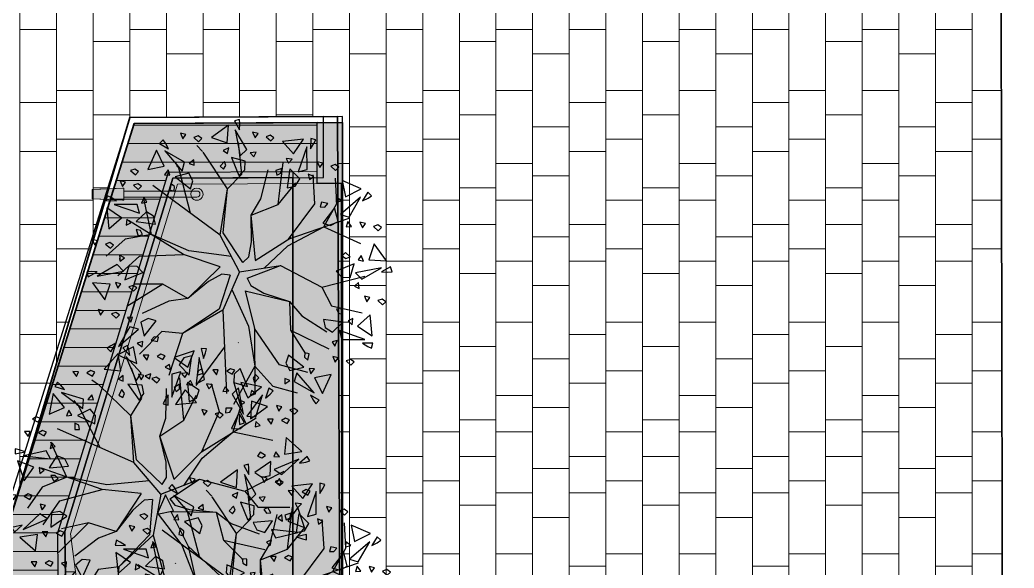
# Model space of a CAD drawing. Header units: millimetres. Extents: x -1912 to 88153, y -54123 to 4469.
# Drawn here: x 75600 to 83744, y -13816 to -9322 of the extents above; entities that cross this region are included whole.
import ezdxf

# ---------------------------------------------------------------- set-up
doc = ezdxf.new("R2010")
doc.units = ezdxf.units.MM
doc.header["$MEASUREMENT"] = 0
for name, color, linetype, lineweight in [('A - Fill Zone_Pen_No__1', 7, 'Continuous', 13), ('A - Pllaka meskatit_Pen_No__42', 8, 'Continuous', 25), ('A - Sanitaria_Pen_No__42', 8, 'Continuous', 25), ('Drawing & Figure_Pen_No__1', 7, 'Continuous', 13), ('Interior - Lamp_Pen_No__1', 7, 'Continuous', 13)]:
    doc.layers.add(name, color=color, linetype=linetype, lineweight=lineweight)
for name, color, linetype, lineweight, true_color in [('A - Fill Zone_Pen_No__102', 7, 'Continuous', 13, 0xcccccc), ('A - Fill Zone_Pen_No__28', 7, 'Continuous', 35, 0xa80f02), ('A - Fill Zone_Pen_No__4', 7, 'Continuous', 20, 0x029e21), ('Interior - Lamp_Pen_No__77', 7, 'Continuous', 20, 0xffeb28)]:
    doc.layers.add(name, color=color, linetype=linetype, lineweight=lineweight, true_color=true_color)
doc.layers.add('A - Pllaka meskatit', color=7, linetype='Continuous')

# ---------------------------------------------------------------- blocks, each defined once
blk = doc.blocks.new('*X2')
at = {"layer": 'A - Fill Zone_Pen_No__102', "color": 254, "linetype": 'Continuous', "lineweight": 13, "true_color": 0xcccccc}
for p, q in [((75600, -10800.1), (75600, -8900)), ((75900, -10800.1), (75900, -8899.9)), ((76200, -10800), (76200, -8899.9)), ((76500, -10123.8), (76500, -8899.8)), ((76800, -10120.5), (76800, -8899.8)), ((77100, -10119), (77100, -8900)), ((77400, -10117.5), (77400, -8899.9)), ((77700, -10116), (77700, -8899.9)), ((78000, -10114.5), (78000, -8899.8)), ((78300, -10800), (78300, -8899.8)), ((78600, -10800.1), (78600, -8900)), ((78900, -10800.1), (78900, -8899.9)), ((79200, -10800), (79200, -8899.9)), ((79500, -10800), (79500, -8899.8)), ((79800, -10800), (79800, -8899.8)), ((80100, -10800.1), (80100, -8900)), ((80400, -10800.1), (80400, -8899.9)), ((80700, -10800), (80700, -8899.9)), ((81000, -10800), (81000, -8899.8)), ((81300, -10800), (81300, -8899.8)), ((81600, -10800.1), (81600, -8900)), ((81900, -10800.1), (81900, -8899.9)), ((82200, -10800), (82200, -8899.9)), ((82500, -10800), (82500, -8899.8)), ((82800, -10800), (82800, -8899.8)), ((83100, -10800.1), (83100, -8900)), ((83400, -10800.1), (83400, -8899.9)), ((75600, -9400.1), (75900, -9400)), ((76500, -9400), (76800, -9400)), ((77100, -9400.1), (77400, -9400)), ((78000, -9400), (78300, -9400)), ((78600, -9400.1), (78900, -9400)), ((79500, -9400), (79800, -9400)), ((80100, -9400.1), (80400, -9400)), ((81000, -9400), (81300, -9400)), ((81600, -9400.1), (81900, -9400)), ((82500, -9400), (82800, -9400)), ((83100, -9400.1), (83400, -9400)), ((76200, -9500), (76500, -9500)), ((77700, -9500), (78000, -9500)), ((79200, -9500), (79500, -9500)), ((80700, -9500), (81000, -9500)), ((82200, -9500), (82500, -9500)), ((76800, -9600), (77100, -9599.9)), ((78300, -9600), (78600, -9599.9)), ((79800, -9600), (80100, -9599.9)), ((81300, -9600), (81600, -9599.9)), ((82800, -9600), (83100, -9599.9)), ((75900, -9900.1), (76200, -9900)), ((76500, -9900), (76800, -9900)), ((77400, -9900.1), (77700, -9900)), ((78000, -9900), (78300, -9900)), ((78900, -9900.1), (79200, -9900)), ((79500, -9900), (79800, -9900)), ((80400, -9900.1), (80700, -9900)), ((81000, -9900), (81300, -9900)), ((81900, -9900.1), (82200, -9900)), ((82500, -9900), (82800, -9900)), ((83400, -9900.1), (83639.6, -9900.1)), ((75600, -10000.1), (75900, -10000)), ((77100, -10000.1), (77400, -10000)), ((78600, -10000.1), (78900, -10000)), ((80100, -10000.1), (80400, -10000)), ((81600, -10000.1), (81900, -10000)), ((83100, -10000.1), (83400, -10000)), ((76200, -10100), (76500, -10100)), ((77700, -10100), (78000, -10100)), ((79200, -10100), (79500, -10100)), ((80700, -10100), (81000, -10100)), ((82200, -10100), (82500, -10100)), ((78300, -10200), (78600, -10199.9)), ((79800, -10200), (80100, -10199.9)), ((81300, -10200), (81600, -10199.9)), ((82800, -10200), (83100, -10199.9)), ((75900, -10300.1), (76200, -10300)), ((78900, -10300.1), (79200, -10300)), ((80400, -10300.1), (80700, -10300)), ((81900, -10300.1), (82200, -10300)), ((83400, -10300.1), (83640.3, -10300.1)), ((75600, -10400.1), (75900, -10400)), ((78600, -10400.1), (78900, -10400)), ((80100, -10400.1), (80400, -10400)), ((81600, -10400.1), (81900, -10400)), ((83100, -10400.1), (83400, -10400)), ((78202.6, -10500), (78300, -10500)), ((79500, -10500), (79800, -10500)), ((81000, -10500), (81300, -10500)), ((82500, -10500), (82800, -10500)), ((78300, -10600), (78600, -10599.9)), ((79800, -10600), (80100, -10599.9)), ((81300, -10600), (81600, -10599.9)), ((82800, -10600), (83100, -10599.9)), ((76200, -10700), (76328.3, -10700)), ((79200, -10700), (79500, -10700)), ((80700, -10700), (81000, -10700)), ((82200, -10700), (82500, -10700)), ((75600, -12700.1), (75600, -10800)), ((75900, -12137.5), (75900, -10799.9)), ((75900, -10800.1), (76200, -10800)), ((76200, -11130.7), (76200, -10799.9)), ((78204.1, -10800), (78300, -10800)), ((78300, -12700), (78300, -10799.8)), ((78600, -12700.1), (78600, -10800)), ((78900, -12700.1), (78900, -10799.9)), ((78900, -10800.1), (79200, -10800)), ((79200, -12700), (79200, -10799.9)), ((79500, -12700), (79500, -10799.8)), ((79500, -10800), (79800, -10800)), ((79800, -12700), (79800, -10799.8)), ((80100, -12700.1), (80100, -10800)), ((80400, -12700.1), (80400, -10799.9)), ((80400, -10800.1), (80700, -10800)), ((80700, -12700), (80700, -10799.9)), ((81000, -12700), (81000, -10799.8)), ((81000, -10800), (81300, -10800)), ((81300, -12700), (81300, -10799.8)), ((81600, -12700.1), (81600, -10800)), ((81900, -12700.1), (81900, -10799.9)), ((81900, -10800.1), (82200, -10800)), ((82200, -12700), (82200, -10799.9)), ((82500, -12700), (82500, -10799.8)), ((82500, -10800), (82800, -10800)), ((82800, -12700), (82800, -10799.8)), ((83100, -12700.1), (83100, -10800)), ((83400, -12700.1), (83400, -10799.9)), ((83400, -10800.1), (83641.3, -10800.1)), ((75600, -11000), (75900, -10999.9)), ((76238.9, -11000), (76200, -11000)), ((78600, -11000), (78900, -10999.9)), ((79500, -11000), (79200, -11000)), ((80100, -11000), (80400, -10999.9)), ((81000, -11000), (80700, -11000)), ((81600, -11000), (81900, -10999.9)), ((82500, -11000), (82200, -11000)), ((83100, -11000), (83400, -10999.9)), ((78300, -11100), (78600, -11099.9)), ((79800, -11100), (80100, -11099.9)), ((81300, -11100), (81600, -11099.9)), ((82800, -11100), (83100, -11099.9)), ((75900, -11200.1), (76179.3, -11200)), ((78900, -11200.1), (79200, -11200)), ((80400, -11200.1), (80700, -11200)), ((81900, -11200.1), (82200, -11200)), ((83400, -11200.1), (83642, -11200)), ((75600, -11300.1), (75900, -11300)), ((78206.6, -11300), (78300, -11300)), ((78600, -11300.1), (78900, -11300)), ((79500, -11300), (79800, -11300)), ((80100, -11300.1), (80400, -11300)), ((81000, -11300), (81300, -11300)), ((81600, -11300.1), (81900, -11300)), ((82500, -11300), (82800, -11300)), ((83100, -11300.1), (83400, -11300)), ((79200, -11400), (79500, -11400)), ((80700, -11400), (81000, -11400)), ((82200, -11400), (82500, -11400)), ((78300, -11500), (78600, -11499.9)), ((79800, -11500), (80100, -11499.9)), ((81300, -11500), (81600, -11499.9)), ((82800, -11500), (83100, -11499.9)), ((75900, -11800.1), (76000.5, -11800.1)), ((78209.1, -11800), (78300, -11800)), ((78900, -11800.1), (79200, -11800)), ((79500, -11800), (79800, -11800)), ((80400, -11800.1), (80700, -11800)), ((81000, -11800), (81300, -11800)), ((81900, -11800.1), (82200, -11800)), ((82500, -11800), (82800, -11800)), ((83400, -11800.1), (83643.2, -11800)), ((75600, -11900.1), (75900, -11900)), ((78600, -11900.1), (78900, -11900)), ((80100, -11900.1), (80400, -11900)), ((81600, -11900.1), (81900, -11900)), ((83100, -11900.1), (83400, -11900)), ((79200, -12000), (79500, -12000)), ((80700, -12000), (81000, -12000)), ((82200, -12000), (82500, -12000)), ((78300, -12100), (78600, -12099.9)), ((79800, -12100), (80100, -12099.9)), ((81300, -12100), (81600, -12099.9)), ((82800, -12100), (83100, -12099.9)), ((78900, -12200.1), (79200, -12200)), ((80400, -12200.1), (80700, -12200)), ((81900, -12200.1), (82200, -12200)), ((83400, -12200.1), (83643.9, -12200)), ((75600, -12300.1), (75851.6, -12300)), ((78600, -12300.1), (78900, -12300)), ((80100, -12300.1), (80400, -12300)), ((81600, -12300.1), (81900, -12300)), ((83100, -12300.1), (83400, -12300)), ((78212.1, -12400), (78300, -12400)), ((79500, -12400), (79800, -12400)), ((81000, -12400), (81300, -12400)), ((82500, -12400), (82800, -12400)), ((78300, -12500), (78600, -12499.9)), ((79800, -12500), (80100, -12499.9)), ((81300, -12500), (81600, -12499.9)), ((82800, -12500), (83100, -12499.9)), ((79200, -12600), (79500, -12600)), ((80700, -12600), (81000, -12600)), ((82200, -12600), (82500, -12600)), ((75600, -13144.4), (75600, -12700)), ((78213.6, -12700), (78300, -12700)), ((78300, -14600), (78300, -12699.8)), ((78600, -14600.1), (78600, -12700)), ((78900, -14600.1), (78900, -12699.9)), ((78900, -12700.1), (79200, -12700)), ((79200, -14600), (79200, -12699.9)), ((79500, -14600), (79500, -12699.8)), ((79500, -12700), (79800, -12700)), ((79800, -14600), (79800, -12699.8)), ((80100, -14600.1), (80100, -12700)), ((80400, -14600.1), (80400, -12699.9)), ((80400, -12700.1), (80700, -12700)), ((80700, -14600), (80700, -12699.9)), ((81000, -14600), (81000, -12699.8)), ((81000, -12700), (81300, -12700)), ((81300, -14600), (81300, -12699.8)), ((81600, -14600.1), (81600, -12700)), ((81900, -14600.1), (81900, -12699.9)), ((81900, -12700.1), (82200, -12700)), ((82200, -14600), (82200, -12699.9)), ((82500, -14600), (82500, -12699.8)), ((82500, -12700), (82800, -12700)), ((82800, -14600), (82800, -12699.8)), ((83100, -14600.1), (83100, -12700)), ((83400, -14600.1), (83400, -12699.9)), ((83400, -12700.1), (83644.9, -12700)), ((75600, -12900), (75672.8, -12900)), ((78600, -12900), (78900, -12899.9)), ((79500, -12900), (79200, -12900)), ((80100, -12900), (80400, -12899.9)), ((81000, -12900), (80700, -12900)), ((81600, -12900), (81900, -12899.9)), ((82500, -12900), (82200, -12900)), ((83100, -12900), (83400, -12899.9)), ((78300, -13000), (78600, -12999.9)), ((79800, -13000), (80100, -12999.9)), ((81300, -13000), (81600, -12999.9)), ((82800, -13000), (83100, -12999.9)), ((78900, -13100.1), (79200, -13100)), ((80400, -13100.1), (80700, -13100)), ((81900, -13100.1), (82200, -13100)), ((83400, -13100.1), (83645.6, -13100)), ((78216.1, -13200), (78300, -13200)), ((78600, -13200.1), (78900, -13200)), ((79500, -13200), (79800, -13200)), ((80100, -13200.1), (80400, -13200)), ((81000, -13200), (81300, -13200)), ((81600, -13200.1), (81900, -13200)), ((82500, -13200), (82800, -13200)), ((83100, -13200.1), (83400, -13200)), ((79200, -13300), (79500, -13300)), ((80700, -13300), (81000, -13300)), ((82200, -13300), (82500, -13300)), ((78300, -13400), (78600, -13399.9)), ((79800, -13400), (80100, -13399.9)), ((81300, -13400), (81600, -13399.9)), ((82800, -13400), (83100, -13399.9)), ((78218.6, -13700), (78300, -13700)), ((78900, -13700.1), (79200, -13700)), ((79500, -13700), (79800, -13700)), ((80400, -13700.1), (80700, -13700)), ((81000, -13700), (81300, -13700)), ((81900, -13700.1), (82200, -13700)), ((82500, -13700), (82800, -13700)), ((83400, -13700.1), (83646.7, -13700)), ((78600, -13800.1), (78900, -13800)), ((80100, -13800.1), (80400, -13800)), ((81600, -13800.1), (81900, -13800)), ((83100, -13800.1), (83400, -13800))]:
    blk.add_line(p, q, dxfattribs=at)
blk = doc.blocks.new('Fill_1', base_point=(0, 0))
at = {"layer": 'A - Fill Zone_Pen_No__28', "color": 14, "linetype": 'Continuous', "lineweight": 35, "true_color": 0xa80f02, "flags": 128}
for points in [[(72266.7, -15184), (73150, -14957.6), (73150.1, 2250.4), (83616.7, 2250.4), (83662.4, -22021.3), (85534.6, -32904.2), (76640, -34803.9)], [(76366.1, -16390.2), (75512.1, -14619.1), (75512.1, -13439.4), (76500.5, -10122), (78200.7, -10113.5), (78243.4, -18667.2), (76287.3, -18667.4)]]:
    blk.add_lwpolyline(points, close=True, dxfattribs=at)
at = {"layer": 'A - Fill Zone_Pen_No__102', "color": 254, "linetype": 'Continuous', "lineweight": 13, "true_color": 0xcccccc}
blk.add_blockref('*X2', (0, 0), dxfattribs=at)
blk = doc.blocks.new('Slab_29', base_point=(75512.1, -14717.6))
at = {"layer": 'A - Pllaka meskatit_Pen_No__42', "color": 8, "linetype": 'Continuous', "lineweight": 25, "flags": 128}
for points in [[(75512.1, -14717.6), (76371.4, -16237.3), (76287.3, -18617.4), (78242.4, -18617.4), (78242.4, -18117.3), (78235.6, -10664.1), (78036, -10664.3), (78036, -10164.3), (76536, -10171.8), (75512.1, -13439.4)], [(75911.5, -13527.8), (76816.8, -10570.4), (77836, -10565.3), (77836, -18217.4), (77036.7, -18217.4), (76701.4, -18217.4), (76771.1, -16252.4), (75919.5, -14560.1)]]:
    blk.add_lwpolyline(points, close=True, dxfattribs=at)
blk = doc.blocks.new('Slab_32', base_point=(76500.5, -10122))
at = {"layer": 'A - Pllaka meskatit_Pen_No__42', "color": 8, "linetype": 'Continuous', "lineweight": 25, "flags": 128}
blk.add_lwpolyline([(76500.5, -10122), (75454.8, -13452.6), (75455, -14730.8), (76311.8, -16248.3), (76208.8, -18667.4), (76287.3, -18667.4), (78242.4, -18667.4), (78242.4, -18166.8), (76758.5, -18178.2), (76819, -16243.7), (75982.8, -14523.2), (75968.7, -13514.7), (76852.3, -10620.2), (78086, -10614.1), (78086, -10114)], close=True, dxfattribs=at)
blk = doc.blocks.new('Slab_37', base_point=(76852.3, -10620.2))
at = {"layer": 'A - Pllaka meskatit_Pen_No__42', "color": 8, "linetype": 'Continuous', "lineweight": 25, "flags": 128}
blk.add_lwpolyline([(76852.3, -10620.2), (75968.7, -13514.7), (75982.8, -14523.2), (76819, -16243.7), (76758.5, -18178.2), (77836, -18169.9), (77836, -10615.3)], close=True, dxfattribs=at)
blk = doc.blocks.new('Slab_38', base_point=(83615.8, 2742.2))
at = {"layer": 'A - Pllaka meskatit_Pen_No__42', "color": 8, "linetype": 'Continuous', "lineweight": 25, "flags": 128}
for points in [[(83615.8, 2742.2), (73150.1, 2742.2), (73150.1, 2250.4), (73150.1, -18920.3), (76923.8, -35738.2), (85719.2, -33784.4), (83662.9, -22026)], [(75512.1, -13439.4), (75512.1, -14717.6), (76371.4, -16237.3), (76287.3, -18667.4), (78242, -18667.4), (78241.9, -10113.3), (76500.5, -10122)]]:
    blk.add_lwpolyline(points, close=True, dxfattribs=at)
blk = doc.blocks.new('Bush2_GWL')
at = {"layer": 'A - Sanitaria_Pen_No__42', "color": 8, "linetype": 'Continuous', "lineweight": 25}
for p, q in [((0, 1250), (-40.4, 1238.4)), ((0, 1250), (-40.4, 1238.4)), ((-40.4, 1238.4), (0.7, 1164.9)), ((-40.4, 1238.4), (0.7, 1164.9)), ((2.7, 1215.6), (0, 1250)), ((2.7, 1215.6), (0, 1250)), ((-308.1, 1158.1), (-354.5, 1137.6)), ((-318.9, 1113.4), (-308.1, 1158.1)), ((-89.8, 1203.7), (-229.4, 1103)), ((-89.8, 1203.7), (-229.4, 1103)), ((-99.3, 1059), (-89.8, 1203.7)), ((-99.3, 1059), (-89.8, 1203.7)), ((-34.1, 1164.8), (6.8, 950.3)), ((60.3, 1002.9), (-34.1, 1164.8)), ((-34.1, 1164.8), (6.8, 950.3)), ((60.3, 1002.9), (-34.1, 1164.8)), ((0.7, 1164.9), (2.7, 1215.6)), ((0.7, 1164.9), (2.7, 1215.6)), ((264.4, 1206.3), (218, 1185.8)), ((218, 1185.8), (253.6, 1161.6)), ((253.6, 1161.6), (264.4, 1206.3)), ((-625, 1082.5), (-654.2, 1052.3)), ((-605.5, 1054.1), (-625, 1082.5)), ((-354.5, 1137.6), (-318.9, 1113.4)), ((-229.4, 1103), (-99.3, 1059)), ((-229.4, 1103), (-99.3, 1059)), ((268.4, 937.5), (128.7, 1092)), ((228.5, 1096.1), (193.5, 1057.7)), ((219.8, 1030.9), (240.4, 1061.3)), ((240.4, 1061.3), (228.5, 1096.1)), ((524.1, 1087.4), (352.8, 1069.9)), ((352.8, 1069.9), (443.5, 966.8)), ((443.5, 966.8), (524.1, 1087.4)), ((584.2, 1092.7), (583.1, 1008.5)), ((625, 1082.5), (584.2, 1092.7)), ((610.1, 1051.4), (625, 1082.5)), ((-679.7, 997.6), (-750.2, 840.5)), ((-615.5, 867.5), (-679.7, 997.6)), ((-654.2, 1052.3), (-581.8, 1009.2)), ((-612, 991.7), (-469.3, 826.4)), ((-449.2, 898.7), (-612, 991.7)), ((-581.8, 1009.2), (-605.5, 1054.1)), ((-344, 1047.9), (-379, 1009.5)), ((-379, 1009.5), (-352.7, 982.7)), ((-352.7, 982.7), (-332.1, 1013.1)), ((-332.1, 1013.1), (-344, 1047.9)), ((-87.2, 1016.4), (-133.6, 995.9)), ((-87.2, 1016.4), (-133.6, 995.9)), ((-133.6, 995.9), (-98, 971.7)), ((-133.6, 995.9), (-98, 971.7)), ((-98, 971.7), (-87.2, 1016.4)), ((-98, 971.7), (-87.2, 1016.4)), ((-33.1, 996.4), (128.7, 819.9)), ((6.8, 950.3), (60.3, 1002.9)), ((6.8, 950.3), (60.3, 1002.9)), ((136.4, 981.6), (87.1, 976.1)), ((136.4, 981.6), (87.1, 976.1)), ((87.1, 976.1), (111.8, 978.8)), ((116.7, 943), (136.4, 981.6)), ((116.7, 943), (136.4, 981.6)), ((193.5, 1057.7), (219.8, 1030.9)), ((552.9, 1025.8), (481, 819.6)), ((553.7, 838.3), (552.9, 1025.8)), ((583.1, 1008.5), (610.1, 1051.4)), ((-469.3, 826.4), (-449.2, 898.7)), ((-372.7, 918.3), (-412.6, 888.9)), ((-370.4, 875), (-372.7, 918.3)), ((-99.3, 628.6), (-283.2, 922.8)), ((-123.1, 906.2), (-158.1, 867.8)), ((-123.1, 906.2), (-158.1, 867.8)), ((-111.1, 871.5), (-123.1, 906.2)), ((-111.1, 871.5), (-123.1, 906.2)), ((-65.7, 938.4), (-5.8, 791)), ((46.2, 906.8), (-65.7, 938.4)), ((-65.7, 938.4), (-5.8, 791)), ((46.2, 906.8), (-65.7, 938.4)), ((43.6, 837.4), (46.2, 906.8)), ((43.6, 837.4), (46.2, 906.8)), ((87.1, 976.1), (116.7, 943)), ((87.1, 976.1), (116.7, 943)), ((143.4, 459.5), (422.8, 908.1)), ((306.2, 720.8), (268.4, 937.5)), ((382.3, 929.3), (401, 890.6)), ((432.7, 923.8), (382.3, 929.3)), ((401, 890.6), (432.7, 923.8)), ((746.5, 977.3), (700.1, 956.8)), ((700.1, 956.8), (735.7, 932.6)), ((735.7, 932.6), (746.5, 977.3)), ((-838.4, 826.6), (-884.9, 806.2)), ((-849.3, 782), (-838.4, 826.6)), ((-750.2, 840.5), (-615.5, 867.5)), ((-489.1, 636), (-673, 819.9)), ((-583.7, 836.7), (-613.7, 795.7)), ((-570.7, 792.6), (-583.7, 836.7)), ((-412.6, 888.9), (-370.4, 875)), ((-158.1, 867.8), (-131.8, 841)), ((-158.1, 867.8), (-131.8, 841)), ((-131.8, 841), (-111.1, 871.5)), ((-131.8, 841), (-111.1, 871.5)), ((-99.3, 628.6), (-99.3, 856.6)), ((-5.8, 791), (43.6, 837.4)), ((-5.8, 791), (43.6, 837.4)), ((128.7, 819.9), (143.4, 459.5)), ((346.5, 846.4), (297, 830.6)), ((297, 830.6), (306.4, 794.3)), ((339.5, 810.3), (346.5, 846.4)), ((412.3, 845.5), (390.5, 687.9)), ((493.4, 762.2), (412.3, 845.5)), ((481, 819.6), (553.7, 838.3)), ((710.6, 867.1), (675.6, 828.7)), ((675.6, 828.7), (701.9, 801.9)), ((701.9, 801.9), (722.6, 832.3)), ((722.6, 832.3), (710.6, 867.1)), ((831.2, 891.2), (796.1, 852.8)), ((796.1, 852.8), (822.4, 826)), ((822.4, 826), (843.1, 856.4)), ((843.1, 856.4), (831.2, 891.2)), ((-884.9, 806.2), (-849.3, 782)), ((-613.7, 795.7), (-570.7, 792.6)), ((-413.3, 808.4), (-526.1, 779.8)), ((-526.1, 779.8), (-400.5, 682.1)), ((-381, 747), (-413.3, 808.4)), ((-400.5, 682.1), (-381, 747)), ((-239.1, 577.2), (-342, 797.8)), ((306.2, 720.8), (614.6, 785.8)), ((306.4, 794.3), (339.5, 810.3)), ((456.5, 703.5), (493.4, 762.2)), ((609, 781.9), (563.5, 801.7)), ((563.5, 801.7), (572.5, 758.3)), ((572.5, 758.3), (609, 781.9)), ((997.6, 679.7), (840.5, 750.2)), ((840.5, 750.2), (867.5, 615.5)), ((-874.3, 716.5), (-909.3, 678)), ((-909.3, 678), (-883.1, 651.3)), ((-883.1, 651.3), (-862.4, 681.7)), ((-862.4, 681.7), (-874.3, 716.5)), ((-559.7, 723.3), (-570.8, 672.5)), ((-570.8, 672.5), (-534.7, 662.5)), ((-532, 699.1), (-559.7, 723.3)), ((-534.7, 662.5), (-532, 699.1)), ((172.8, 415.4), (306.2, 720.8)), ((302.1, 157.9), (708.7, 708.6)), ((390.5, 687.9), (456.5, 703.5)), ((867.5, 615.5), (997.6, 679.7)), ((1052.3, 654.2), (1009.2, 581.8)), ((1082.5, 625), (1052.3, 654.2)), ((-1082.5, 625), (-1092.7, 584.2)), ((-1092.7, 584.2), (-1008.5, 583.1)), ((-1051.4, 610.1), (-1082.5, 625)), ((-1008.5, 583.1), (-1051.4, 610.1)), ((-503.8, 466.9), (-849.5, 577.2)), ((-781.9, 609), (-801.7, 563.5)), ((-801.7, 563.5), (-758.3, 572.5)), ((-758.3, 572.5), (-781.9, 609)), ((-503.8, 466.9), (-489.1, 636)), ((-217, 422.7), (-239.1, 577.2)), ((-217, 422.7), (-99.3, 628.6)), ((672.5, 570.8), (662.5, 534.7)), ((723.3, 559.7), (672.5, 570.8)), ((795.7, 613.7), (792.6, 570.7)), ((792.6, 570.7), (836.7, 583.7)), ((836.7, 583.7), (795.7, 613.7)), ((991.7, 612), (826.4, 469.3)), ((898.7, 449.2), (991.7, 612)), ((1009.2, 581.8), (1054.1, 605.5)), ((1054.1, 605.5), (1082.5, 625)), ((-1087.4, 524.1), (-1069.9, 352.8)), ((-966.8, 443.5), (-1087.4, 524.1)), ((-838.3, 553.7), (-1025.8, 552.9)), ((-1025.8, 552.9), (-819.6, 481)), ((-762.2, 493.4), (-845.5, 412.3)), ((-819.6, 481), (-838.3, 553.7)), ((-703.5, 456.5), (-762.2, 493.4)), ((481.2, 400.5), (861.7, 500.1)), ((662.5, 534.7), (699.1, 532)), ((779.8, 526.1), (682.1, 400.5)), ((699.1, 532), (723.3, 559.7)), ((808.4, 413.3), (779.8, 526.1)), ((904.7, 527.1), (858.3, 506.6)), ((-1069.9, 352.8), (-966.8, 443.5)), ((-923.8, 432.7), (-929.3, 382.3)), ((-890.6, 401), (-923.8, 432.7)), ((-845.5, 412.3), (-687.9, 390.5)), ((-687.9, 390.5), (-703.5, 456.5)), ((-305.2, 165.3), (-503.8, 466.9)), ((-312.6, 135.9), (-503.8, 466.9)), ((-77.3, 253.6), (-217, 422.7)), ((42.6, 157.2), (-217, 422.7)), ((42.6, 157.2), (143.4, 459.5)), ((126.2, 66), (172.8, 415.4)), ((747, 381), (808.4, 413.3)), ((826.4, 469.3), (898.7, 449.2)), ((888.9, 412.6), (875, 370.4)), ((918.3, 372.7), (888.9, 412.6)), ((1138.3, 483.1), (1091.8, 462.7)), ((1091.8, 462.7), (1127.4, 438.5)), ((1127.4, 438.5), (1138.3, 483.1)), ((-613.9, 123), (-930.4, 356.5)), ((-929.3, 382.3), (-890.6, 401)), ((-846.4, 346.5), (-830.6, 297)), ((-810.3, 339.5), (-846.4, 346.5)), ((-794.3, 306.4), (-810.3, 339.5)), ((682.1, 400.5), (747, 381)), ((875, 370.4), (918.3, 372.7)), ((986.1, 301.6), (1035.5, 348.1)), ((1102.3, 372.9), (1067.3, 334.5)), ((1067.3, 334.5), (1093.6, 307.8)), ((1093.6, 307.8), (1114.3, 338.2)), ((1114.3, 338.2), (1102.3, 372.9)), ((-1127.7, 308.4), (-1174.1, 287.9)), ((-1174.1, 287.9), (-1138.5, 263.7)), ((-1138.5, 263.7), (-1127.7, 308.4)), ((-830.6, 297), (-794.3, 306.4)), ((-18.4, 143.3), (-77.3, 253.6)), ((679.7, 98.9), (982.6, 298.6)), ((-1163.6, 198.2), (-1198.6, 159.7)), ((-1172.3, 133), (-1151.7, 163.4)), ((-1151.7, 163.4), (-1163.6, 198.2)), ((-25.8, 77.1), (-305.2, 165.3)), ((1103, 229.4), (1059, 99.3)), ((1203.7, 89.8), (1103, 229.4)), ((-1198.6, 159.7), (-1172.3, 133)), ((-312.6, 135.9), (-996.5, 106.5)), ((-981.6, 136.4), (-976.1, 87.1)), ((-943, 116.7), (-981.6, 136.4)), ((-976.1, 87.1), (-943, 116.7)), ((0, 0), (-312.6, 135.9)), ((-25.8, 77.1), (-18.4, 143.3)), ((0, 0), (302.1, 157.9)), ((76.2, -28.3), (320.4, 133.7)), ((302.1, 157.9), (679.7, 98.9)), ((320.4, 133.7), (679.7, 98.9)), ((679.7, 98.9), (802.1, -18.8)), ((867.8, 158.1), (841, 131.8)), ((841, 131.8), (871.5, 111.1)), ((906.2, 123.1), (867.8, 158.1)), ((871.5, 111.1), (906.2, 123.1)), ((995.9, 133.6), (971.7, 98)), ((971.7, 98), (1016.4, 87.2)), ((1016.4, 87.2), (995.9, 133.6)), ((1059, 99.3), (1203.7, 89.8)), ((-1215.6, 2.7), (-1250, 0)), ((-1250, 0), (-1238.4, -40.4)), ((-1238.4, -40.4), (-1164.9, 0.7)), ((-1164.9, 0.7), (-1215.6, 2.7)), ((-1002.9, 60.3), (-1164.8, -34.1)), ((-1164.8, -34.1), (-950.3, 6.8)), ((-773.1, -125.5), (-1086.2, 48.8)), ((-950.3, 6.8), (-1002.9, 60.3)), ((-906.8, 46.2), (-938.4, -65.7)), ((-837.4, 43.6), (-906.8, 46.2)), ((-791, -5.8), (-837.4, 43.6)), ((-578.4, 7.3), (-581.6, 10.5)), ((-143.3, 62.3), (-443.5, -75.4)), ((0, 0), (51.7, -336.9)), ((938.4, 65.7), (791, 5.8)), ((791, 5.8), (837.4, -43.6)), ((802.1, -18.8), (1060.6, 8.8)), ((906.8, -46.2), (938.4, 65.7)), ((1164.8, 34.1), (950.3, -6.8)), ((1002.9, -60.3), (1164.8, 34.1)), ((1238.4, 40.4), (1164.9, -0.7)), ((1215.6, -2.7), (1250, 0)), ((1250, 0), (1238.4, 40.4)), ((-938.4, -65.7), (-791, -5.8)), ((-443.5, -75.4), (-773.1, -125.5)), ((-155.7, -47.8), (-465.2, -123.8)), ((-155.7, -47.8), (-241.9, -409)), ((-51.5, -62.9), (-111.4, -92)), ((-51.5, -62.9), (51.7, -336.9)), ((76.2, -28.3), (123.1, -75.6)), ((123.1, -75.6), (245.9, -99.1)), ((837.4, -43.6), (906.8, -46.2)), ((950.3, -6.8), (1002.9, -60.3)), ((1164.9, -0.7), (1215.6, -2.7)), ((-1203.7, -89.8), (-1103, -229.4)), ((-1059, -99.3), (-1203.7, -89.8)), ((-1103, -229.4), (-1059, -99.3)), ((-971.7, -98), (-1016.4, -87.2)), ((-1016.4, -87.2), (-995.9, -133.6)), ((-995.9, -133.6), (-971.7, -98)), ((-465.2, -123.8), (-993.7, -126.6)), ((-773.1, -125.5), (-936.2, -273)), ((-871.5, -111.1), (-906.2, -123.1)), ((-906.2, -123.1), (-867.8, -158.1)), ((-841, -131.8), (-871.5, -111.1)), ((-867.8, -158.1), (-841, -131.8)), ((-762.1, -328.4), (-465.2, -123.8)), ((-111.4, -92), (-173.3, -200.6)), ((93.9, -129.3), (282.2, -422.9)), ((95.6, -131.9), (465.2, -96.6)), ((245.9, -99.1), (465.2, -96.6)), ((465.2, -96.6), (599.3, -176.4)), ((465.2, -96.6), (551.6, -317.5)), ((976.1, -87.1), (943, -116.7)), ((943, -116.7), (981.6, -136.4)), ((981.6, -136.4), (976.1, -87.1)), ((1144.3, -107.4), (1097.8, -127.9)), ((1097.8, -127.9), (1133.4, -152.1)), ((1133.4, -152.1), (1144.3, -107.4)), ((-173.3, -200.6), (-241.9, -409)), ((31, -201.7), (214.7, -395.3)), ((599.3, -176.4), (835.6, -234.9)), ((1108.4, -217.6), (1073.4, -256.1)), ((1120.3, -252.4), (1108.4, -217.6)), ((-1094.7, -302.7), (-1141.2, -323.2)), ((-1141.2, -323.2), (-1105.6, -347.4)), ((-1105.6, -347.4), (-1094.7, -302.7)), ((-936.2, -273), (-992.3, -473.5)), ((551.6, -317.5), (896, -359.2)), ((551.6, -317.5), (729, -460.7)), ((830.6, -297), (794.3, -306.4)), ((794.3, -306.4), (810.3, -339.5)), ((846.4, -346.5), (830.6, -297)), ((1073.4, -256.1), (1099.6, -282.8)), ((1099.6, -282.8), (1120.3, -252.4)), ((-875, -370.4), (-918.3, -372.7)), ((-918.3, -372.7), (-888.9, -412.6)), ((-888.9, -412.6), (-875, -370.4)), ((-825.2, -559.4), (-762.1, -328.4)), ((-747, -381), (-808.4, -413.3)), ((-779.8, -526.1), (-682.1, -400.5)), ((-682.1, -400.5), (-747, -381)), ((51.7, -336.9), (-126.2, -675.2)), ((214.7, -395.3), (368.7, -691)), ((557.2, -615), (267.6, -400.1)), ((267.6, -400.1), (441.2, -899.3)), ((845.5, -412.3), (687.9, -390.5)), ((687.9, -390.5), (703.5, -456.5)), ((810.3, -339.5), (846.4, -346.5)), ((929.3, -382.3), (890.6, -401)), ((890.6, -401), (923.8, -432.7)), ((923.8, -432.7), (929.3, -382.3)), ((1069.9, -352.8), (966.8, -443.5)), ((1087.4, -524.1), (1069.9, -352.8)), ((-1130.7, -412.9), (-1165.7, -451.3)), ((-1165.7, -451.3), (-1139.4, -478.1)), ((-1139.4, -478.1), (-1118.7, -447.7)), ((-1118.7, -447.7), (-1130.7, -412.9)), ((-898.7, -449.2), (-991.7, -612)), ((-991.7, -612), (-826.4, -469.3)), ((-826.4, -469.3), (-898.7, -449.2)), ((-808.4, -413.3), (-779.8, -526.1)), ((-478.8, -419.3), (-671.7, -540.9)), ((-478.8, -419.3), (-629.6, -731.7)), ((-241.9, -409), (-478.8, -419.3)), ((-241.9, -409), (-360.7, -510)), ((703.5, -456.5), (762.2, -493.4)), ((762.2, -493.4), (845.5, -412.3)), ((1025.8, -552.9), (819.6, -481)), ((819.6, -481), (838.3, -553.7)), ((966.8, -443.5), (1087.4, -524.1)), ((-699.1, -532), (-723.3, -559.7)), ((-723.3, -559.7), (-672.5, -570.8)), ((-662.5, -534.7), (-699.1, -532)), ((-672.5, -570.8), (-662.5, -534.7)), ((-360.7, -510), (-492.5, -714.8)), ((801.7, -563.5), (758.3, -572.5)), ((781.9, -609), (801.7, -563.5)), ((838.3, -553.7), (1025.8, -552.9)), ((-1054.1, -605.5), (-1082.5, -625)), ((-1082.5, -625), (-1052.3, -654.2)), ((-1009.2, -581.8), (-1054.1, -605.5)), ((-1052.3, -654.2), (-1009.2, -581.8)), ((-867.5, -615.5), (-997.6, -679.7)), ((-840.5, -750.2), (-867.5, -615.5)), ((-792.6, -570.7), (-836.7, -583.7)), ((-836.7, -583.7), (-795.7, -613.7)), ((-795.7, -613.7), (-792.6, -570.7)), ((796.2, -599.9), (557.2, -615)), ((758.3, -572.5), (781.9, -609)), ((903.2, -637.8), (856.8, -658.3)), ((892.4, -682.5), (903.2, -637.8)), ((1092.7, -584.2), (1008.5, -583.1)), ((1008.5, -583.1), (1051.4, -610.1)), ((1051.4, -610.1), (1082.5, -625)), ((1082.5, -625), (1092.7, -584.2)), ((-997.6, -679.7), (-840.5, -750.2)), ((-456.5, -703.5), (-493.4, -762.2)), ((-390.5, -687.9), (-456.5, -703.5)), ((-412.3, -845.5), (-390.5, -687.9)), ((-126.2, -675.2), (-277.2, -752.9)), ((-126.2, -675.2), (-35.2, -1026.4)), ((368.7, -691), (231.9, -992.9)), ((368.7, -691), (561, -797.6)), ((400.5, -682.1), (381, -747)), ((526.1, -779.8), (400.5, -682.1)), ((534.7, -662.5), (532, -699.1)), ((532, -699.1), (559.7, -723.3)), ((570.8, -672.5), (534.7, -662.5)), ((559.7, -723.3), (570.8, -672.5)), ((856.8, -658.3), (892.4, -682.5)), ((-693.8, -764.3), (-740.2, -784.8)), ((-740.2, -784.8), (-704.6, -809)), ((-704.6, -809), (-693.8, -764.3)), ((-572.5, -758.3), (-609, -781.9)), ((-609, -781.9), (-563.5, -801.7)), ((-563.5, -801.7), (-572.5, -758.3)), ((-493.4, -762.2), (-412.3, -845.5)), ((-339.5, -810.3), (-346.5, -846.4)), ((-306.4, -794.3), (-339.5, -810.3)), ((-277.2, -752.9), (-334.6, -1006.5)), ((-297, -830.6), (-306.4, -794.3)), ((5.8, -791), (-43.6, -837.4)), ((65.7, -938.4), (5.8, -791)), ((381, -747), (413.3, -808.4)), ((413.3, -808.4), (526.1, -779.8)), ((561, -797.6), (769, -785.9)), ((613.7, -795.7), (570.7, -792.6)), ((570.7, -792.6), (583.7, -836.7)), ((583.7, -836.7), (613.7, -795.7)), ((867.3, -748), (832.3, -786.4)), ((832.3, -786.4), (858.6, -813.2)), ((858.6, -813.2), (879.2, -782.7)), ((879.2, -782.7), (867.3, -748)), ((-729.7, -874.5), (-764.7, -913)), ((-717.8, -909.3), (-729.7, -874.5)), ((-481, -819.6), (-553.7, -838.3)), ((-553.7, -838.3), (-552.9, -1025.8)), ((-552.9, -1025.8), (-481, -819.6)), ((-401, -890.6), (-432.7, -923.8)), ((-382.3, -929.3), (-401, -890.6)), ((-346.5, -846.4), (-297, -830.6)), ((-43.6, -837.4), (-46.2, -906.8)), ((131.8, -841), (111.1, -871.5)), ((111.1, -871.5), (123.1, -906.2)), ((123.1, -906.2), (158.1, -867.8)), ((158.1, -867.8), (131.8, -841)), ((412.6, -888.9), (370.4, -875)), ((370.4, -875), (372.7, -918.3)), ((372.7, -918.3), (412.6, -888.9)), ((469.3, -826.4), (449.2, -898.7)), ((612, -991.7), (469.3, -826.4)), ((750.2, -840.5), (615.5, -867.5)), ((615.5, -867.5), (679.7, -997.6)), ((679.7, -997.6), (750.2, -840.5)), ((-764.7, -913), (-738.4, -939.7)), ((-738.4, -939.7), (-717.8, -909.3)), ((-443.5, -966.8), (-524.1, -1087.4)), ((-352.8, -1069.9), (-443.5, -966.8)), ((-432.7, -923.8), (-382.3, -929.3)), ((-116.7, -943), (-136.4, -981.6)), ((-136.4, -981.6), (-87.1, -976.1)), ((-87.1, -976.1), (-116.7, -943)), ((-6.8, -950.3), (-60.3, -1002.9)), ((-46.2, -906.8), (65.7, -938.4)), ((34.1, -1164.8), (-6.8, -950.3)), ((98, -971.7), (87.2, -1016.4)), ((133.6, -995.9), (98, -971.7)), ((449.2, -898.7), (612, -991.7)), ((-610.1, -1051.4), (-625, -1082.5)), ((-583.1, -1008.5), (-610.1, -1051.4)), ((-584.2, -1092.7), (-583.1, -1008.5)), ((-199.6, -1023.5), (-246.1, -1043.9)), ((-246.1, -1043.9), (-210.5, -1068.1)), ((-210.5, -1068.1), (-199.6, -1023.5)), ((-60.3, -1002.9), (34.1, -1164.8)), ((87.2, -1016.4), (133.6, -995.9)), ((409.1, -987.3), (362.6, -1007.8)), ((362.6, -1007.8), (398.2, -1032)), ((398.2, -1032), (409.1, -987.3)), ((654.2, -1052.3), (581.8, -1009.2)), ((581.8, -1009.2), (605.5, -1054.1)), ((605.5, -1054.1), (625, -1082.5)), ((625, -1082.5), (654.2, -1052.3)), ((-625, -1082.5), (-584.2, -1092.7)), ((-524.1, -1087.4), (-352.8, -1069.9)), ((-235.5, -1133.7), (-270.5, -1172.1)), ((-223.6, -1168.4), (-235.5, -1133.7)), ((99.3, -1059), (89.8, -1203.7)), ((89.8, -1203.7), (229.4, -1103)), ((229.4, -1103), (99.3, -1059)), ((373.1, -1097.5), (338.1, -1135.9)), ((338.1, -1135.9), (364.4, -1162.7)), ((364.4, -1162.7), (385.1, -1132.3)), ((385.1, -1132.3), (373.1, -1097.5)), ((-270.5, -1172.1), (-244.3, -1198.8)), ((-244.3, -1198.8), (-223.6, -1168.4)), ((-0.7, -1164.9), (-2.7, -1215.6)), ((-2.7, -1215.6), (0, -1250)), ((40.4, -1238.4), (-0.7, -1164.9)), ((0, -1250), (40.4, -1238.4))]:
    blk.add_line(p, q, dxfattribs=at)
blk = doc.blocks.new('Street Lamp 01 26')
at = {"layer": 'Interior - Lamp_Pen_No__77', "linetype": 'Continuous', "lineweight": 20, "true_color": 0xffeb28}
for points in [[(50, 0, 1), (-50, 0, 1)], [(599.6, 25), (0, 25, 1), (0, -25), (599.6, -25)], [(599.6, -50), (608.3, -50), (857.4, -37.5), (857.4, 37.5), (608.3, 50), (599.6, 50)]]:
    blk.add_hatch(color=2, dxfattribs=at).paths.add_polyline_path(points)
at = {"layer": 'Interior - Lamp_Pen_No__1', "color": 7, "linetype": 'Continuous', "lineweight": 13}
for p, q in [((0, 25), (599.6, 25)), ((848.7, 37.5), (599.6, 50)), ((848.7, -37.5), (848.7, 37.5)), ((848.7, 37.5), (857.4, 37.5)), ((599.6, -25), (0, -25)), ((599.6, -50), (848.7, -37.5)), ((848.7, -37.5), (857.4, -37.5))]:
    blk.add_line(p, q, dxfattribs=at)
at = {"layer": 'Interior - Lamp_Pen_No__1', "color": 7, "linetype": 'Continuous', "lineweight": 13, "flags": 128}
blk.add_lwpolyline([(50, 0, 1), (-50, 0, 1)], format="xyb", close=True, dxfattribs=at)
blk.add_lwpolyline([(599.6, -50), (608.3, -50), (857.4, -37.5), (857.4, 37.5), (608.3, 50), (599.6, 50)], close=True, dxfattribs=at)
at = {"layer": 'Interior - Lamp_Pen_No__1', "color": 7, "linetype": 'Continuous', "lineweight": 13}
blk.add_arc((0, 0), 25, 90, 270, dxfattribs=at)

msp = doc.modelspace()

# ---------------------------------------------------------------- hatches: boundary and pattern name
at = {"layer": 'A - Fill Zone_Pen_No__1', "linetype": 'Continuous', "lineweight": 13}
h = msp.add_hatch(dxfattribs=at)
h.set_pattern_fill('Plank_Floor', style=0, pattern_type=2)
h.set_pattern_definition([(0, (0, 0), (0, 152), [])])
h.paths.add_polyline_path([(76536, -10171.8), (75512.1, -13439.4), (75512.1, -14717.6), (76371.4, -16237.3), (76287.3, -18617.4), (77836, -18617.4), (77836, -18217.4), (76701.4, -18217.4), (76771.1, -16252.4), (75919.5, -14560.1), (75911.5, -13527.8), (76816.8, -10570.4), (78036, -10564.3), (78036, -10164.3)])
at = {"layer": 'A - Fill Zone_Pen_No__4', "linetype": 'Continuous', "lineweight": 0, "true_color": 0x014f10}
msp.add_hatch(color=108, dxfattribs=at).paths.add_polyline_path([(76287.3, -18667.4), (78243.4, -18667.1), (78243.4, -10164.3), (76536, -10171.8), (75512.1, -13439.4), (75512.1, -14717.6), (76371.4, -16237.3), (76287.3, -18617.4), (78242.4, -18617.4)])

# ---------------------------------------------------------------- linework, layer by layer
at = {"layer": 'A - Fill Zone_Pen_No__1', "color": 7, "linetype": 'Continuous', "lineweight": 13, "flags": 128}
msp.add_lwpolyline([(76536, -10171.8), (75512.1, -13439.4), (75512.1, -14717.6), (76371.4, -16237.3), (76287.3, -18617.4), (77836, -18617.4), (77836, -18217.4), (76701.4, -18217.4), (76771.1, -16252.4), (75919.5, -14560.1), (75911.5, -13527.8), (76816.8, -10570.4), (78036, -10564.3), (78036, -10164.3)], close=True, dxfattribs=at)
at = {"layer": 'A - Fill Zone_Pen_No__28', "color": 14, "linetype": 'Continuous', "lineweight": 35, "true_color": 0xa80f02, "flags": 128}
msp.add_lwpolyline([(76287.3, -18667.4), (78243.4, -18667.1), (78243.4, -10164.3), (76536, -10171.8), (75512.1, -13439.4), (75512.1, -14717.6), (76371.4, -16237.3), (76287.3, -18617.4), (78242.4, -18617.4)], close=True, dxfattribs=at)
at = {"layer": 'Drawing & Figure_Pen_No__1', "color": 7, "linetype": 'Continuous', "lineweight": 13}
msp.add_lwpolyline([(78038.5, -10664.3), (76890.9, -10670), (76013.4, -13536.3), (76125.2, -14382.3), (77217.9, -16126.6), (76982, -18117.4), (83207.9, -18117.4), (83707.9, -18117.4)], dxfattribs=at)

# ---------------------------------------------------------------- block references
at = {"layer": 'A - Fill Zone_Pen_No__102', "color": 254, "linetype": 'Continuous', "lineweight": 13, "true_color": 0xcccccc}
msp.add_blockref('Fill_1', (0, 0), dxfattribs=at)
at = {"layer": 'A - Pllaka meskatit', "color": 8, "linetype": 'Continuous', "lineweight": 25}
for name, p in [('Slab_38', (83615.8, 2742.2)), ('Slab_32', (76500.5, -10122)), ('Slab_29', (75512.1, -14717.6)), ('Slab_37', (76852.3, -10620.2))]:
    msp.add_blockref(name, p, dxfattribs=at)
at = {"layer": 'A - Sanitaria_Pen_No__42', "color": 8, "linetype": 'Continuous', "lineweight": 25, "zscale": 1000}
for p, rotation in [((77398.6, -11388), 90.0000000000002), ((76754.9, -13210.5), 102.6469138785825), ((77473.7, -14213.3), 90.0000000000002)]:
    msp.add_blockref('Bush2_GWL', p, dxfattribs=dict(at, rotation=rotation))
at = {"layer": 'Interior - Lamp_Pen_No__1', "color": 7, "linetype": 'Continuous', "lineweight": 13, "xscale": -1, "zscale": 1000, "rotation": 0.007447700402980206}
msp.add_blockref('Street Lamp 01 26', (77050, -10750.2), dxfattribs=at)

doc.saveas('drawing.dxf')
